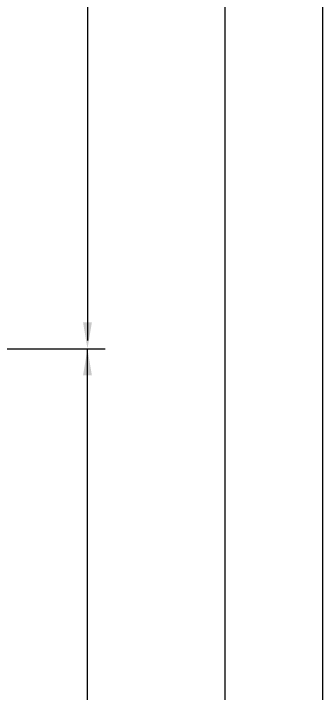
# Model space of a CAD drawing. Header units: millimetres. Extents: x 5066 to 5486, y -1867 to -1273.
# Drawn here: x 5451.5 to 5486.4, y -1768.2 to -1691.2 of the extents above; entities that cross this region are included whole.
import ezdxf

# ---------------------------------------------------------------- set-up
doc = ezdxf.new("R2010")
doc.units = ezdxf.units.MM
doc.header["$LTSCALE"] = 7
doc.header["$MEASUREMENT"] = 0
doc.layers.get('0').update_dxf_attribs({"color": 2, "linetype": 'CONTINUOUS'})
doc.layers.add('D', color=2, linetype='CONTINUOUS')

msp = doc.modelspace()

# ---------------------------------------------------------------- linework, layer by layer
at = {"color": 4}
msp.add_line((5475.445, -1853.013), (5475.445, -1304.013), dxfattribs=at)
for p, q in [((5425.712, -1729.142), (5461.83, -1729.142)), ((5459.83, -1813.2), (5459.83, -1729.142))]:
    msp.add_line(p, q)
msp.add_solid([(5459.33, -1732.142), (5460.33, -1732.142), (5459.83, -1729.142)])
at = {"layer": 'D'}
msp.add_line((5459.83, -1556.642), (5459.83, -1728.184), dxfattribs=at)
msp.add_lwpolyline([(5066.445, -1273.013), (5486.445, -1273.013), (5486.445, -1867.013), (5066.445, -1867.013)], close=True, dxfattribs=at)
msp.add_solid([(5459.33, -1726.142), (5460.33, -1726.142), (5459.83, -1729.142)], dxfattribs=at)

doc.saveas('drawing.dxf')
